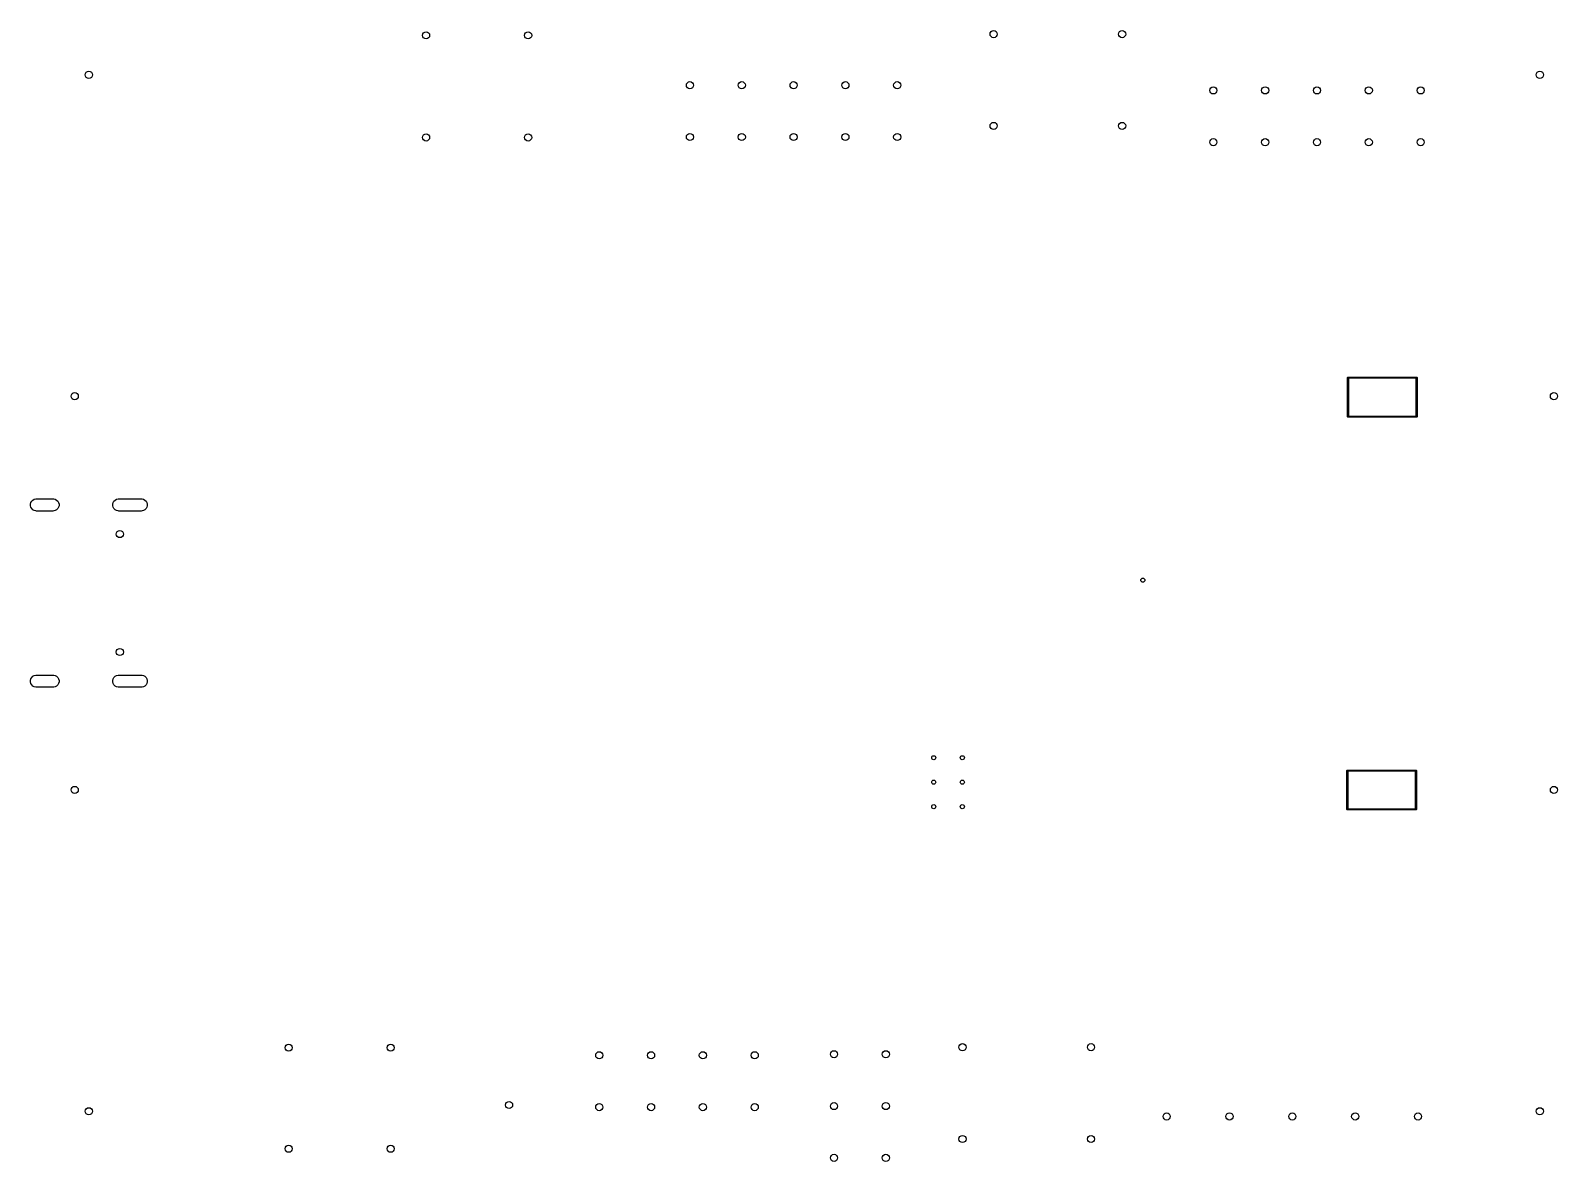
# Model space of a CAD drawing. Extents: x 0.29 to 3.23, y 0.3 to 2.49.
import ezdxf

# ---------------------------------------------------------------- set-up
doc = ezdxf.new("R2010")
doc.units = 0
doc.header["$MEASUREMENT"] = 0
doc.layers.add('BLACK', color=7, linetype='CONTINUOUS')

msp = doc.modelspace()

# ---------------------------------------------------------------- linework, layer by layer
at = {"layer": 'BLACK', "linetype": 'CONTINUOUS'}
for p, q in [((2.8289, 1.8158), (2.8295, 1.8163)), ((2.8289, 1.8154), (2.8289, 1.8158)), ((2.8289, 1.7406), (2.8289, 1.8154)), ((2.8295, 1.8163), (2.8299, 1.8164)), ((2.8299, 1.8164), (2.9621, 1.8164)), ((2.8308, 1.8144), (2.8308, 1.7416)), ((2.9612, 1.8144), (2.8308, 1.8144)), ((2.9612, 1.7416), (2.9612, 1.8144)), ((2.9621, 1.8164), (2.9625, 1.8163)), ((2.9625, 1.8163), (2.9631, 1.8158)), ((2.9631, 1.8158), (2.9631, 1.8154)), ((2.9631, 1.8154), (2.9631, 1.7406)), ((2.8289, 1.7402), (2.8289, 1.7406)), ((2.8295, 1.7397), (2.8289, 1.7402)), ((2.8299, 1.7396), (2.8295, 1.7397)), ((2.9621, 1.7396), (2.8299, 1.7396)), ((2.8308, 1.7416), (2.9612, 1.7416)), ((2.9625, 1.7397), (2.9621, 1.7396)), ((2.9631, 1.7402), (2.9625, 1.7397)), ((2.9631, 1.7406), (2.9631, 1.7402)), ((0.2875, 1.5716), (0.2883, 1.5746)), ((0.2875, 1.5685), (0.2875, 1.5716)), ((0.2883, 1.5656), (0.2875, 1.5685)), ((0.2883, 1.5746), (0.2899, 1.5773)), ((0.2899, 1.5629), (0.2883, 1.5656)), ((0.2899, 1.5773), (0.2921, 1.5794)), ((0.2921, 1.5607), (0.2899, 1.5629)), ((0.2921, 1.5794), (0.2947, 1.581)), ((0.2947, 1.581), (0.2977, 1.5818)), ((0.2977, 1.5818), (0.2993, 1.5819)), ((0.2993, 1.5819), (0.3307, 1.5819)), ((0.3307, 1.5819), (0.3323, 1.5818)), ((0.3323, 1.5818), (0.3353, 1.581)), ((0.3353, 1.581), (0.3379, 1.5794)), ((0.3379, 1.5794), (0.3401, 1.5773)), ((0.3401, 1.5629), (0.3379, 1.5607)), ((0.3401, 1.5773), (0.3417, 1.5746)), ((0.3417, 1.5656), (0.3401, 1.5629)), ((0.3417, 1.5746), (0.3425, 1.5716)), ((0.3425, 1.5685), (0.3417, 1.5656)), ((0.3425, 1.5716), (0.3425, 1.5685)), ((0.4462, 1.5716), (0.447, 1.5746)), ((0.4462, 1.5685), (0.4462, 1.5716)), ((0.447, 1.5656), (0.4462, 1.5685)), ((0.447, 1.5746), (0.4485, 1.5773)), ((0.4485, 1.5629), (0.447, 1.5656)), ((0.4485, 1.5773), (0.4507, 1.5794)), ((0.4507, 1.5607), (0.4485, 1.5629)), ((0.4507, 1.5794), (0.4534, 1.581)), ((0.4534, 1.581), (0.4564, 1.5818)), ((0.4564, 1.5818), (0.4579, 1.5819)), ((0.4579, 1.5819), (0.5012, 1.5819)), ((0.5012, 1.5819), (0.5028, 1.5818)), ((0.5028, 1.5818), (0.5057, 1.581)), ((0.5057, 1.581), (0.5084, 1.5794)), ((0.5084, 1.5794), (0.5106, 1.5773)), ((0.5106, 1.5629), (0.5084, 1.5607)), ((0.5106, 1.5773), (0.5121, 1.5746)), ((0.5121, 1.5656), (0.5106, 1.5629)), ((0.5121, 1.5746), (0.5129, 1.5716)), ((0.5129, 1.5685), (0.5121, 1.5656)), ((0.5129, 1.5716), (0.5129, 1.5685)), ((0.2947, 1.5592), (0.2921, 1.5607)), ((0.2977, 1.5584), (0.2947, 1.5592)), ((0.2993, 1.5583), (0.2977, 1.5584)), ((0.3307, 1.5583), (0.2993, 1.5583)), ((0.3323, 1.5584), (0.3307, 1.5583)), ((0.3353, 1.5592), (0.3323, 1.5584)), ((0.3379, 1.5607), (0.3353, 1.5592)), ((0.4534, 1.5592), (0.4507, 1.5607)), ((0.4564, 1.5584), (0.4534, 1.5592)), ((0.4579, 1.5583), (0.4564, 1.5584)), ((0.5012, 1.5583), (0.4579, 1.5583)), ((0.5028, 1.5584), (0.5012, 1.5583)), ((0.5057, 1.5592), (0.5028, 1.5584)), ((0.5084, 1.5607), (0.5057, 1.5592)), ((0.2899, 1.2371), (0.2921, 1.2393)), ((0.2921, 1.2393), (0.2947, 1.2408)), ((0.2947, 1.2408), (0.2977, 1.2416)), ((0.2977, 1.2416), (0.2993, 1.2417)), ((0.2993, 1.2417), (0.3307, 1.2417)), ((0.3307, 1.2417), (0.3323, 1.2416)), ((0.3323, 1.2416), (0.3353, 1.2408)), ((0.3353, 1.2408), (0.3379, 1.2393)), ((0.3379, 1.2393), (0.3401, 1.2371)), ((0.4485, 1.2371), (0.4507, 1.2393)), ((0.4507, 1.2393), (0.4534, 1.2408)), ((0.4534, 1.2408), (0.4564, 1.2416)), ((0.4564, 1.2416), (0.4579, 1.2417)), ((0.4579, 1.2417), (0.5012, 1.2417)), ((0.5012, 1.2417), (0.5028, 1.2416)), ((0.5028, 1.2416), (0.5057, 1.2408)), ((0.5057, 1.2408), (0.5084, 1.2393)), ((0.5084, 1.2393), (0.5106, 1.2371)), ((0.2875, 1.2315), (0.2883, 1.2344)), ((0.2875, 1.2284), (0.2875, 1.2315)), ((0.2883, 1.2254), (0.2875, 1.2284)), ((0.2883, 1.2344), (0.2899, 1.2371)), ((0.2899, 1.2227), (0.2883, 1.2254)), ((0.2921, 1.2206), (0.2899, 1.2227)), ((0.2947, 1.219), (0.2921, 1.2206)), ((0.2977, 1.2182), (0.2947, 1.219)), ((0.2993, 1.2181), (0.2977, 1.2182)), ((0.3307, 1.2181), (0.2993, 1.2181)), ((0.3323, 1.2182), (0.3307, 1.2181)), ((0.3353, 1.219), (0.3323, 1.2182)), ((0.3379, 1.2206), (0.3353, 1.219)), ((0.3401, 1.2227), (0.3379, 1.2206)), ((0.3401, 1.2371), (0.3417, 1.2344)), ((0.3417, 1.2254), (0.3401, 1.2227)), ((0.3417, 1.2344), (0.3425, 1.2315)), ((0.3425, 1.2284), (0.3417, 1.2254)), ((0.3425, 1.2315), (0.3425, 1.2284)), ((0.4462, 1.2315), (0.447, 1.2344)), ((0.4462, 1.2284), (0.4462, 1.2315)), ((0.447, 1.2254), (0.4462, 1.2284)), ((0.447, 1.2344), (0.4485, 1.2371)), ((0.4485, 1.2227), (0.447, 1.2254)), ((0.4507, 1.2206), (0.4485, 1.2227)), ((0.4534, 1.219), (0.4507, 1.2206)), ((0.4564, 1.2182), (0.4534, 1.219)), ((0.4579, 1.2181), (0.4564, 1.2182)), ((0.5012, 1.2181), (0.4579, 1.2181)), ((0.5028, 1.2182), (0.5012, 1.2181)), ((0.5057, 1.219), (0.5028, 1.2182)), ((0.5084, 1.2206), (0.5057, 1.219)), ((0.5106, 1.2227), (0.5084, 1.2206)), ((0.5106, 1.2371), (0.5121, 1.2344)), ((0.5121, 1.2254), (0.5106, 1.2227)), ((0.5121, 1.2344), (0.5129, 1.2315)), ((0.5129, 1.2284), (0.5121, 1.2254)), ((0.5129, 1.2315), (0.5129, 1.2284)), ((2.8279, 1.0578), (2.8285, 1.0583)), ((2.8279, 1.0574), (2.8279, 1.0578)), ((2.8279, 0.9826), (2.8279, 1.0574)), ((2.8285, 1.0583), (2.8289, 1.0584)), ((2.8289, 1.0584), (2.9611, 1.0584)), ((2.8298, 1.0564), (2.8298, 0.9836)), ((2.9602, 1.0564), (2.8298, 1.0564)), ((2.9602, 0.9836), (2.9602, 1.0564)), ((2.9611, 1.0584), (2.9615, 1.0583)), ((2.9615, 1.0583), (2.9621, 1.0578)), ((2.9621, 1.0578), (2.9621, 1.0574)), ((2.9621, 1.0574), (2.9621, 0.9826)), ((2.8279, 0.9822), (2.8279, 0.9826)), ((2.8285, 0.9817), (2.8279, 0.9822)), ((2.8289, 0.9816), (2.8285, 0.9817)), ((2.9611, 0.9816), (2.8289, 0.9816)), ((2.8298, 0.9836), (2.9602, 0.9836)), ((2.9615, 0.9817), (2.9611, 0.9816)), ((2.9621, 0.9822), (2.9615, 0.9817)), ((2.9621, 0.9826), (2.9621, 0.9822))]:
    msp.add_line(p, q, dxfattribs=at)
at = {"layer": 'BLACK'}
for centre, radius in [((1.0508, 2.4762), 0.00689), ((1.2477, 2.4762), 0.00689), ((2.146, 2.4786), 0.00689), ((2.394, 2.4786), 0.00689), ((0.4, 2.4), 0.00689), ((1.56, 2.38), 0.00689), ((1.66, 2.38), 0.00689), ((1.76, 2.38), 0.00689), ((1.86, 2.38), 0.00689), ((1.96, 2.38), 0.00689), ((3.2, 2.4), 0.00689), ((2.57, 2.37), 0.00689), ((2.67, 2.37), 0.00689), ((2.77, 2.37), 0.00689), ((2.87, 2.37), 0.00689), ((2.97, 2.37), 0.00689), ((2.146, 2.3014), 0.00689), ((2.394, 2.3014), 0.00689), ((1.0508, 2.2792), 0.00689), ((1.2477, 2.2792), 0.00689), ((1.56, 2.28), 0.00689), ((1.66, 2.28), 0.00689), ((1.76, 2.28), 0.00689), ((1.86, 2.28), 0.00689), ((1.96, 2.28), 0.00689), ((2.57, 2.27), 0.00689), ((2.67, 2.27), 0.00689), ((2.77, 2.27), 0.00689), ((2.87, 2.27), 0.00689), ((2.97, 2.27), 0.00689), ((0.3728, 1.7799), 0.00689), ((3.2272, 1.7799), 0.00689), ((0.4599, 1.5138), 0.00689), ((2.4339, 1.4249), 0.00394), ((0.4599, 1.2862), 0.00689), ((2.0304, 1.0822), 0.00394), ((2.0856, 1.0822), 0.00394), ((2.0304, 1.035), 0.00394), ((2.0856, 1.035), 0.00394), ((0.3728, 1.0201), 0.00689), ((3.2272, 1.0201), 0.00689), ((2.0304, 0.9878), 0.00394), ((2.0856, 0.9878), 0.00394), ((2.086, 0.5236), 0.00689), ((2.334, 0.5236), 0.00689), ((0.7856, 0.5227), 0.00689), ((0.9825, 0.5227), 0.00689), ((1.385, 0.508), 0.00689), ((1.485, 0.508), 0.00689), ((1.585, 0.508), 0.00689), ((1.685, 0.508), 0.00689), ((1.838, 0.51), 0.00689), ((1.938, 0.51), 0.00689), ((1.211, 0.412), 0.00689), ((1.385, 0.408), 0.00689), ((1.485, 0.408), 0.00689), ((1.585, 0.408), 0.00689), ((1.685, 0.408), 0.00689), ((1.838, 0.41), 0.00689), ((1.938, 0.41), 0.00689), ((0.4, 0.4), 0.00689), ((2.48, 0.39), 0.00689), ((2.6012, 0.39), 0.00689), ((2.7225, 0.39), 0.00689), ((2.8438, 0.39), 0.00689), ((2.965, 0.39), 0.00689), ((3.2, 0.4), 0.00689), ((0.7856, 0.3277), 0.00689), ((0.9825, 0.3277), 0.00689), ((2.086, 0.3464), 0.00689), ((2.334, 0.3464), 0.00689), ((1.838, 0.31), 0.00689), ((1.938, 0.31), 0.00689)]:
    msp.add_circle(centre, radius, dxfattribs=at)

doc.saveas('drawing.dxf')
